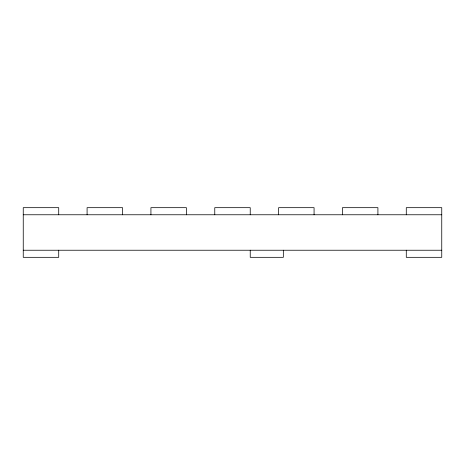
<?xml version="1.0" encoding="UTF-8"?>
<svg xmlns="http://www.w3.org/2000/svg" width="465" height="465" viewBox="0 0 465 465"><rect width="100%" height="100%" fill="white"/><g stroke="black" fill="none" stroke-linecap="round" stroke-linejoin="round"><path stroke-width="0.7" d="M23.25 214.766L441.75 214.766M23.25 250.234L441.75 250.234M406.282 214.766L406.282 207.675L441.75 207.675L441.75 257.325L406.282 257.325L406.282 250.234M377.911 214.766L377.911 207.675L342.443 207.675L342.443 214.766M314.073 214.766L314.073 207.675L278.605 207.675L278.605 214.766M283.336 250.234L283.336 257.325L250.234 257.325L250.234 250.234M250.234 214.766L250.234 207.675L214.766 207.675L214.766 214.766M186.395 214.766L186.395 207.675L150.927 207.675L150.927 214.766M122.557 214.766L122.557 207.675L87.089 207.675L87.089 214.766M58.718 214.766L58.718 207.675L23.25 207.675L23.25 257.325L58.718 257.325L58.718 250.234"/></g></svg>
